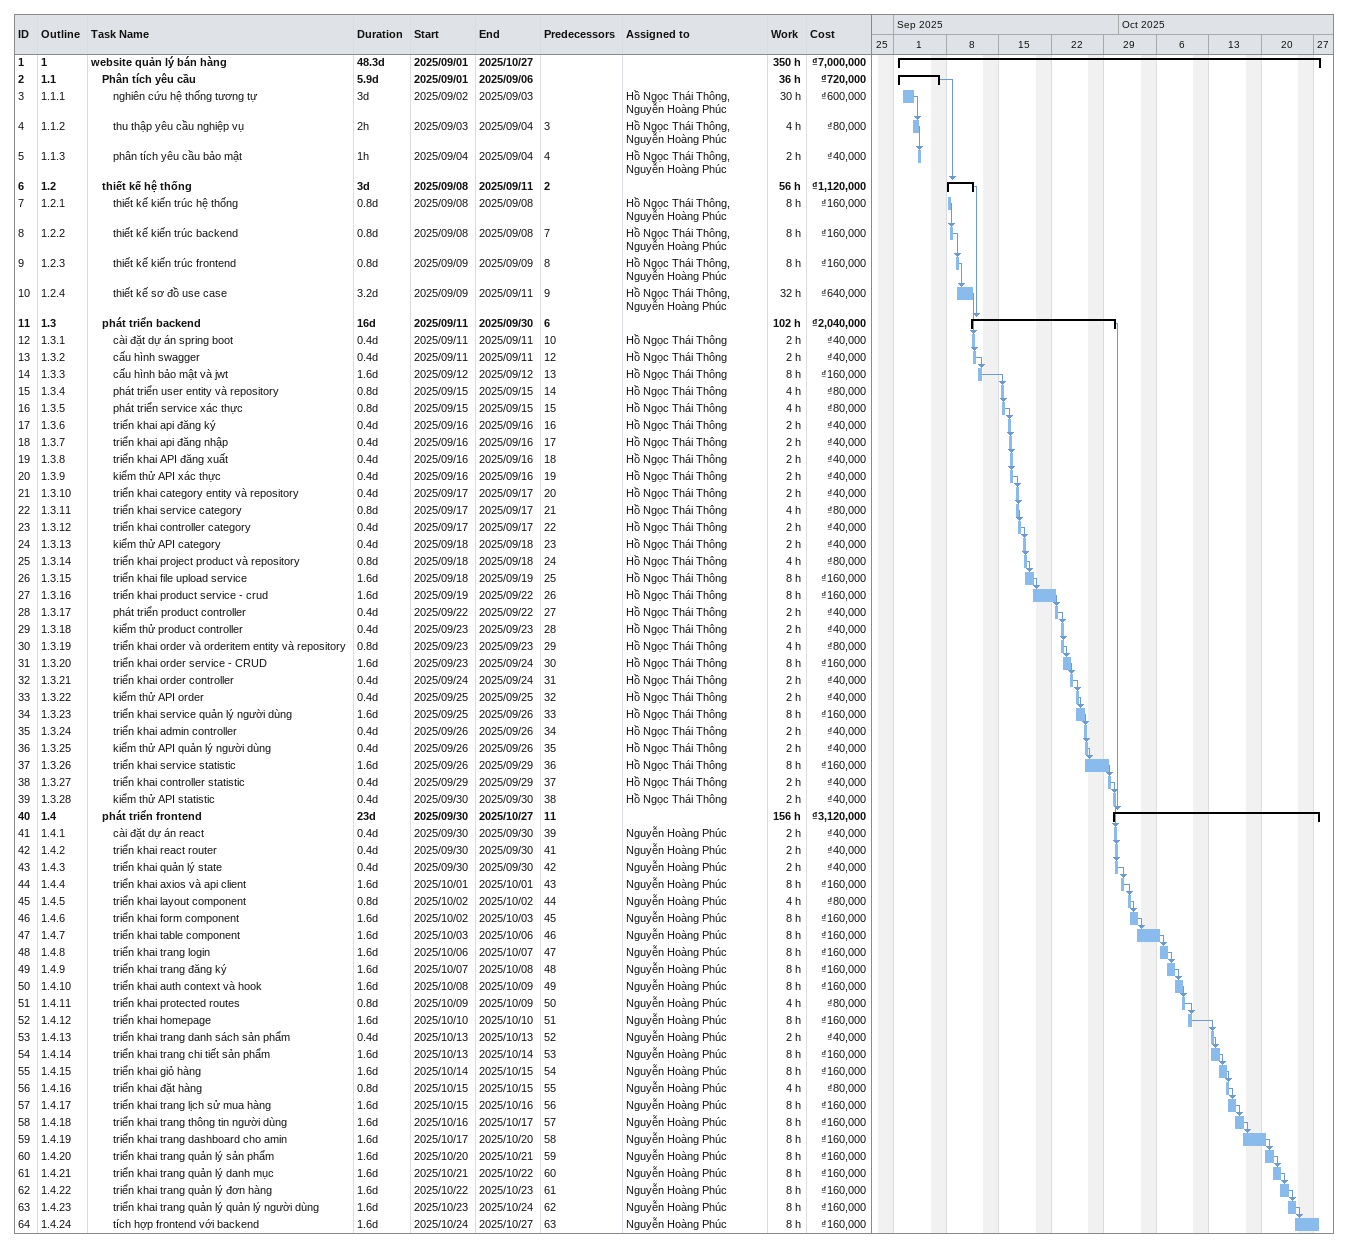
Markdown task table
| ID | WBS | Task | Duration | Start | Finish | Predecessors | Resources | Work (h) | Cost (₫) |
|---|---|---|---|---|---|---|---|---|---|
| 1 | 1 | **website quản lý bán hàng** | 48.3d | 2025-09-01 | 2025-10-27 |  |  | 350 | 7000000 |
| 2 | 1.1 | **Phân tích yêu cầu** | 5.9d | 2025-09-01 | 2025-09-06 |  |  | 36 | 720000 |
| 3 | 1.1.1 | nghiên cứu hệ thống tương tự | 3d | 2025-09-02 | 2025-09-03 |  | Hồ Ngọc Thái Thông, Nguyễn Hoàng Phúc | 30 | 600000 |
| 4 | 1.1.2 | thu thập yêu cầu nghiệp vụ | 2h | 2025-09-03 | 2025-09-04 | 3 | Hồ Ngọc Thái Thông, Nguyễn Hoàng Phúc | 4 | 80000 |
| 5 | 1.1.3 | phân tích yêu cầu bảo mật | 1h | 2025-09-04 | 2025-09-04 | 4 | Hồ Ngọc Thái Thông, Nguyễn Hoàng Phúc | 2 | 40000 |
| 6 | 1.2 | **thiết kế hệ thống** | 3d | 2025-09-08 | 2025-09-11 | 2 |  | 56 | 1120000 |
| 7 | 1.2.1 | thiết kế kiến trúc hệ thống | 0.8d | 2025-09-08 | 2025-09-08 |  | Hồ Ngọc Thái Thông, Nguyễn Hoàng Phúc | 8 | 160000 |
| 8 | 1.2.2 | thiết kế kiến trúc backend | 0.8d | 2025-09-08 | 2025-09-08 | 7 | Hồ Ngọc Thái Thông, Nguyễn Hoàng Phúc | 8 | 160000 |
| 9 | 1.2.3 | thiết kế kiến trúc frontend | 0.8d | 2025-09-09 | 2025-09-09 | 8 | Hồ Ngọc Thái Thông, Nguyễn Hoàng Phúc | 8 | 160000 |
| 10 | 1.2.4 | thiết kế sơ đồ use case | 3.2d | 2025-09-09 | 2025-09-11 | 9 | Hồ Ngọc Thái Thông, Nguyễn Hoàng Phúc | 32 | 640000 |
| 11 | 1.3 | **phát triển backend** | 16d | 2025-09-11 | 2025-09-30 | 6 |  | 102 | 2040000 |
| 12 | 1.3.1 | cài đặt dự án spring boot | 0.4d | 2025-09-11 | 2025-09-11 | 10 | Hồ Ngọc Thái Thông | 2 | 40000 |
| 13 | 1.3.2 | cấu hình swagger | 0.4d | 2025-09-11 | 2025-09-11 | 12 | Hồ Ngọc Thái Thông | 2 | 40000 |
| 14 | 1.3.3 | cấu hình bảo mật và jwt | 1.6d | 2025-09-12 | 2025-09-12 | 13 | Hồ Ngọc Thái Thông | 8 | 160000 |
| 15 | 1.3.4 | phát triển user entity và repository | 0.8d | 2025-09-15 | 2025-09-15 | 14 | Hồ Ngọc Thái Thông | 4 | 80000 |
| 16 | 1.3.5 | phát triển service xác thực | 0.8d | 2025-09-15 | 2025-09-15 | 15 | Hồ Ngọc Thái Thông | 4 | 80000 |
| 17 | 1.3.6 | triển khai api đăng ký | 0.4d | 2025-09-16 | 2025-09-16 | 16 | Hồ Ngọc Thái Thông | 2 | 40000 |
| 18 | 1.3.7 | triển khai api đăng nhập | 0.4d | 2025-09-16 | 2025-09-16 | 17 | Hồ Ngọc Thái Thông | 2 | 40000 |
| 19 | 1.3.8 | triển khai API đăng xuất | 0.4d | 2025-09-16 | 2025-09-16 | 18 | Hồ Ngọc Thái Thông | 2 | 40000 |
| 20 | 1.3.9 | kiểm thử API xác thực | 0.4d | 2025-09-16 | 2025-09-16 | 19 | Hồ Ngọc Thái Thông | 2 | 40000 |
| 21 | 1.3.10 | triển khai category entity và repository | 0.4d | 2025-09-17 | 2025-09-17 | 20 | Hồ Ngọc Thái Thông | 2 | 40000 |
| 22 | 1.3.11 | triển khai service category | 0.8d | 2025-09-17 | 2025-09-17 | 21 | Hồ Ngọc Thái Thông | 4 | 80000 |
| 23 | 1.3.12 | triển khai controller category | 0.4d | 2025-09-17 | 2025-09-17 | 22 | Hồ Ngọc Thái Thông | 2 | 40000 |
| 24 | 1.3.13 | kiểm thử API category | 0.4d | 2025-09-18 | 2025-09-18 | 23 | Hồ Ngọc Thái Thông | 2 | 40000 |
| 25 | 1.3.14 | triển khai project product và repository | 0.8d | 2025-09-18 | 2025-09-18 | 24 | Hồ Ngọc Thái Thông | 4 | 80000 |
| 26 | 1.3.15 | triển khai file upload service | 1.6d | 2025-09-18 | 2025-09-19 | 25 | Hồ Ngọc Thái Thông | 8 | 160000 |
| 27 | 1.3.16 | triển khai product service - crud | 1.6d | 2025-09-19 | 2025-09-22 | 26 | Hồ Ngọc Thái Thông | 8 | 160000 |
| 28 | 1.3.17 | phát triển product controller | 0.4d | 2025-09-22 | 2025-09-22 | 27 | Hồ Ngọc Thái Thông | 2 | 40000 |
| 29 | 1.3.18 | kiểm thử product controller | 0.4d | 2025-09-23 | 2025-09-23 | 28 | Hồ Ngọc Thái Thông | 2 | 40000 |
| 30 | 1.3.19 | triển khai order và orderitem entity và repository | 0.8d | 2025-09-23 | 2025-09-23 | 29 | Hồ Ngọc Thái Thông | 4 | 80000 |
| 31 | 1.3.20 | triển khai order service - CRUD | 1.6d | 2025-09-23 | 2025-09-24 | 30 | Hồ Ngọc Thái Thông | 8 | 160000 |
| 32 | 1.3.21 | triển khai order controller | 0.4d | 2025-09-24 | 2025-09-24 | 31 | Hồ Ngọc Thái Thông | 2 | 40000 |
| 33 | 1.3.22 | kiểm thử API order | 0.4d | 2025-09-25 | 2025-09-25 | 32 | Hồ Ngọc Thái Thông | 2 | 40000 |
| 34 | 1.3.23 | triển khai service quản lý người dùng | 1.6d | 2025-09-25 | 2025-09-26 | 33 | Hồ Ngọc Thái Thông | 8 | 160000 |
| 35 | 1.3.24 | triển khai admin controller | 0.4d | 2025-09-26 | 2025-09-26 | 34 | Hồ Ngọc Thái Thông | 2 | 40000 |
| 36 | 1.3.25 | kiểm thử API quản lý người dùng | 0.4d | 2025-09-26 | 2025-09-26 | 35 | Hồ Ngọc Thái Thông | 2 | 40000 |
| 37 | 1.3.26 | triển khai service statistic | 1.6d | 2025-09-26 | 2025-09-29 | 36 | Hồ Ngọc Thái Thông | 8 | 160000 |
| 38 | 1.3.27 | triển khai controller statistic | 0.4d | 2025-09-29 | 2025-09-29 | 37 | Hồ Ngọc Thái Thông | 2 | 40000 |
| 39 | 1.3.28 | kiểm thử API statistic | 0.4d | 2025-09-30 | 2025-09-30 | 38 | Hồ Ngọc Thái Thông | 2 | 40000 |
| 40 | 1.4 | **phát triển frontend** | 23d | 2025-09-30 | 2025-10-27 | 11 |  | 156 | 3120000 |
| 41 | 1.4.1 | cài đặt dự án react | 0.4d | 2025-09-30 | 2025-09-30 | 39 | Nguyễn Hoàng Phúc | 2 | 40000 |
| 42 | 1.4.2 | triển khai react router | 0.4d | 2025-09-30 | 2025-09-30 | 41 | Nguyễn Hoàng Phúc | 2 | 40000 |
| 43 | 1.4.3 | triển khai quản lý state | 0.4d | 2025-09-30 | 2025-09-30 | 42 | Nguyễn Hoàng Phúc | 2 | 40000 |
| 44 | 1.4.4 | triển khai axios và api client | 1.6d | 2025-10-01 | 2025-10-01 | 43 | Nguyễn Hoàng Phúc | 8 | 160000 |
| 45 | 1.4.5 | triển khai layout component | 0.8d | 2025-10-02 | 2025-10-02 | 44 | Nguyễn Hoàng Phúc | 4 | 80000 |
| 46 | 1.4.6 | triển khai form component | 1.6d | 2025-10-02 | 2025-10-03 | 45 | Nguyễn Hoàng Phúc | 8 | 160000 |
| 47 | 1.4.7 | triển khai table component | 1.6d | 2025-10-03 | 2025-10-06 | 46 | Nguyễn Hoàng Phúc | 8 | 160000 |
| 48 | 1.4.8 | triển khai trang login | 1.6d | 2025-10-06 | 2025-10-07 | 47 | Nguyễn Hoàng Phúc | 8 | 160000 |
| 49 | 1.4.9 | triển khai trang đăng ký | 1.6d | 2025-10-07 | 2025-10-08 | 48 | Nguyễn Hoàng Phúc | 8 | 160000 |
| 50 | 1.4.10 | triển khai auth context và hook | 1.6d | 2025-10-08 | 2025-10-09 | 49 | Nguyễn Hoàng Phúc | 8 | 160000 |
| 51 | 1.4.11 | triển khai protected routes | 0.8d | 2025-10-09 | 2025-10-09 | 50 | Nguyễn Hoàng Phúc | 4 | 80000 |
| 52 | 1.4.12 | triển khai homepage | 1.6d | 2025-10-10 | 2025-10-10 | 51 | Nguyễn Hoàng Phúc | 8 | 160000 |
| 53 | 1.4.13 | triển khai trang danh sách sản phẩm | 0.4d | 2025-10-13 | 2025-10-13 | 52 | Nguyễn Hoàng Phúc | 2 | 40000 |
| 54 | 1.4.14 | triển khai trang chi tiết sản phẩm | 1.6d | 2025-10-13 | 2025-10-14 | 53 | Nguyễn Hoàng Phúc | 8 | 160000 |
| 55 | 1.4.15 | triển khai giỏ hàng | 1.6d | 2025-10-14 | 2025-10-15 | 54 | Nguyễn Hoàng Phúc | 8 | 160000 |
| 56 | 1.4.16 | triển khai đặt hàng | 0.8d | 2025-10-15 | 2025-10-15 | 55 | Nguyễn Hoàng Phúc | 4 | 80000 |
| 57 | 1.4.17 | triển khai trang lịch sử mua hàng | 1.6d | 2025-10-15 | 2025-10-16 | 56 | Nguyễn Hoàng Phúc | 8 | 160000 |
| 58 | 1.4.18 | triển khai trang thông tin người dùng | 1.6d | 2025-10-16 | 2025-10-17 | 57 | Nguyễn Hoàng Phúc | 8 | 160000 |
| 59 | 1.4.19 | triển khai trang dashboard cho amin | 1.6d | 2025-10-17 | 2025-10-20 | 58 | Nguyễn Hoàng Phúc | 8 | 160000 |
| 60 | 1.4.20 | triển khai trang quản lý sản phẩm | 1.6d | 2025-10-20 | 2025-10-21 | 59 | Nguyễn Hoàng Phúc | 8 | 160000 |
| 61 | 1.4.21 | triển khai trang quản lý danh mục | 1.6d | 2025-10-21 | 2025-10-22 | 60 | Nguyễn Hoàng Phúc | 8 | 160000 |
| 62 | 1.4.22 | triển khai trang quản lý đơn hàng | 1.6d | 2025-10-22 | 2025-10-23 | 61 | Nguyễn Hoàng Phúc | 8 | 160000 |
| 63 | 1.4.23 | triển khai trang quản lý quản lý người dùng | 1.6d | 2025-10-23 | 2025-10-24 | 62 | Nguyễn Hoàng Phúc | 8 | 160000 |
| 64 | 1.4.24 | tích hợp frontend với backend | 1.6d | 2025-10-24 | 2025-10-27 | 63 | Nguyễn Hoàng Phúc | 8 | 160000 |
